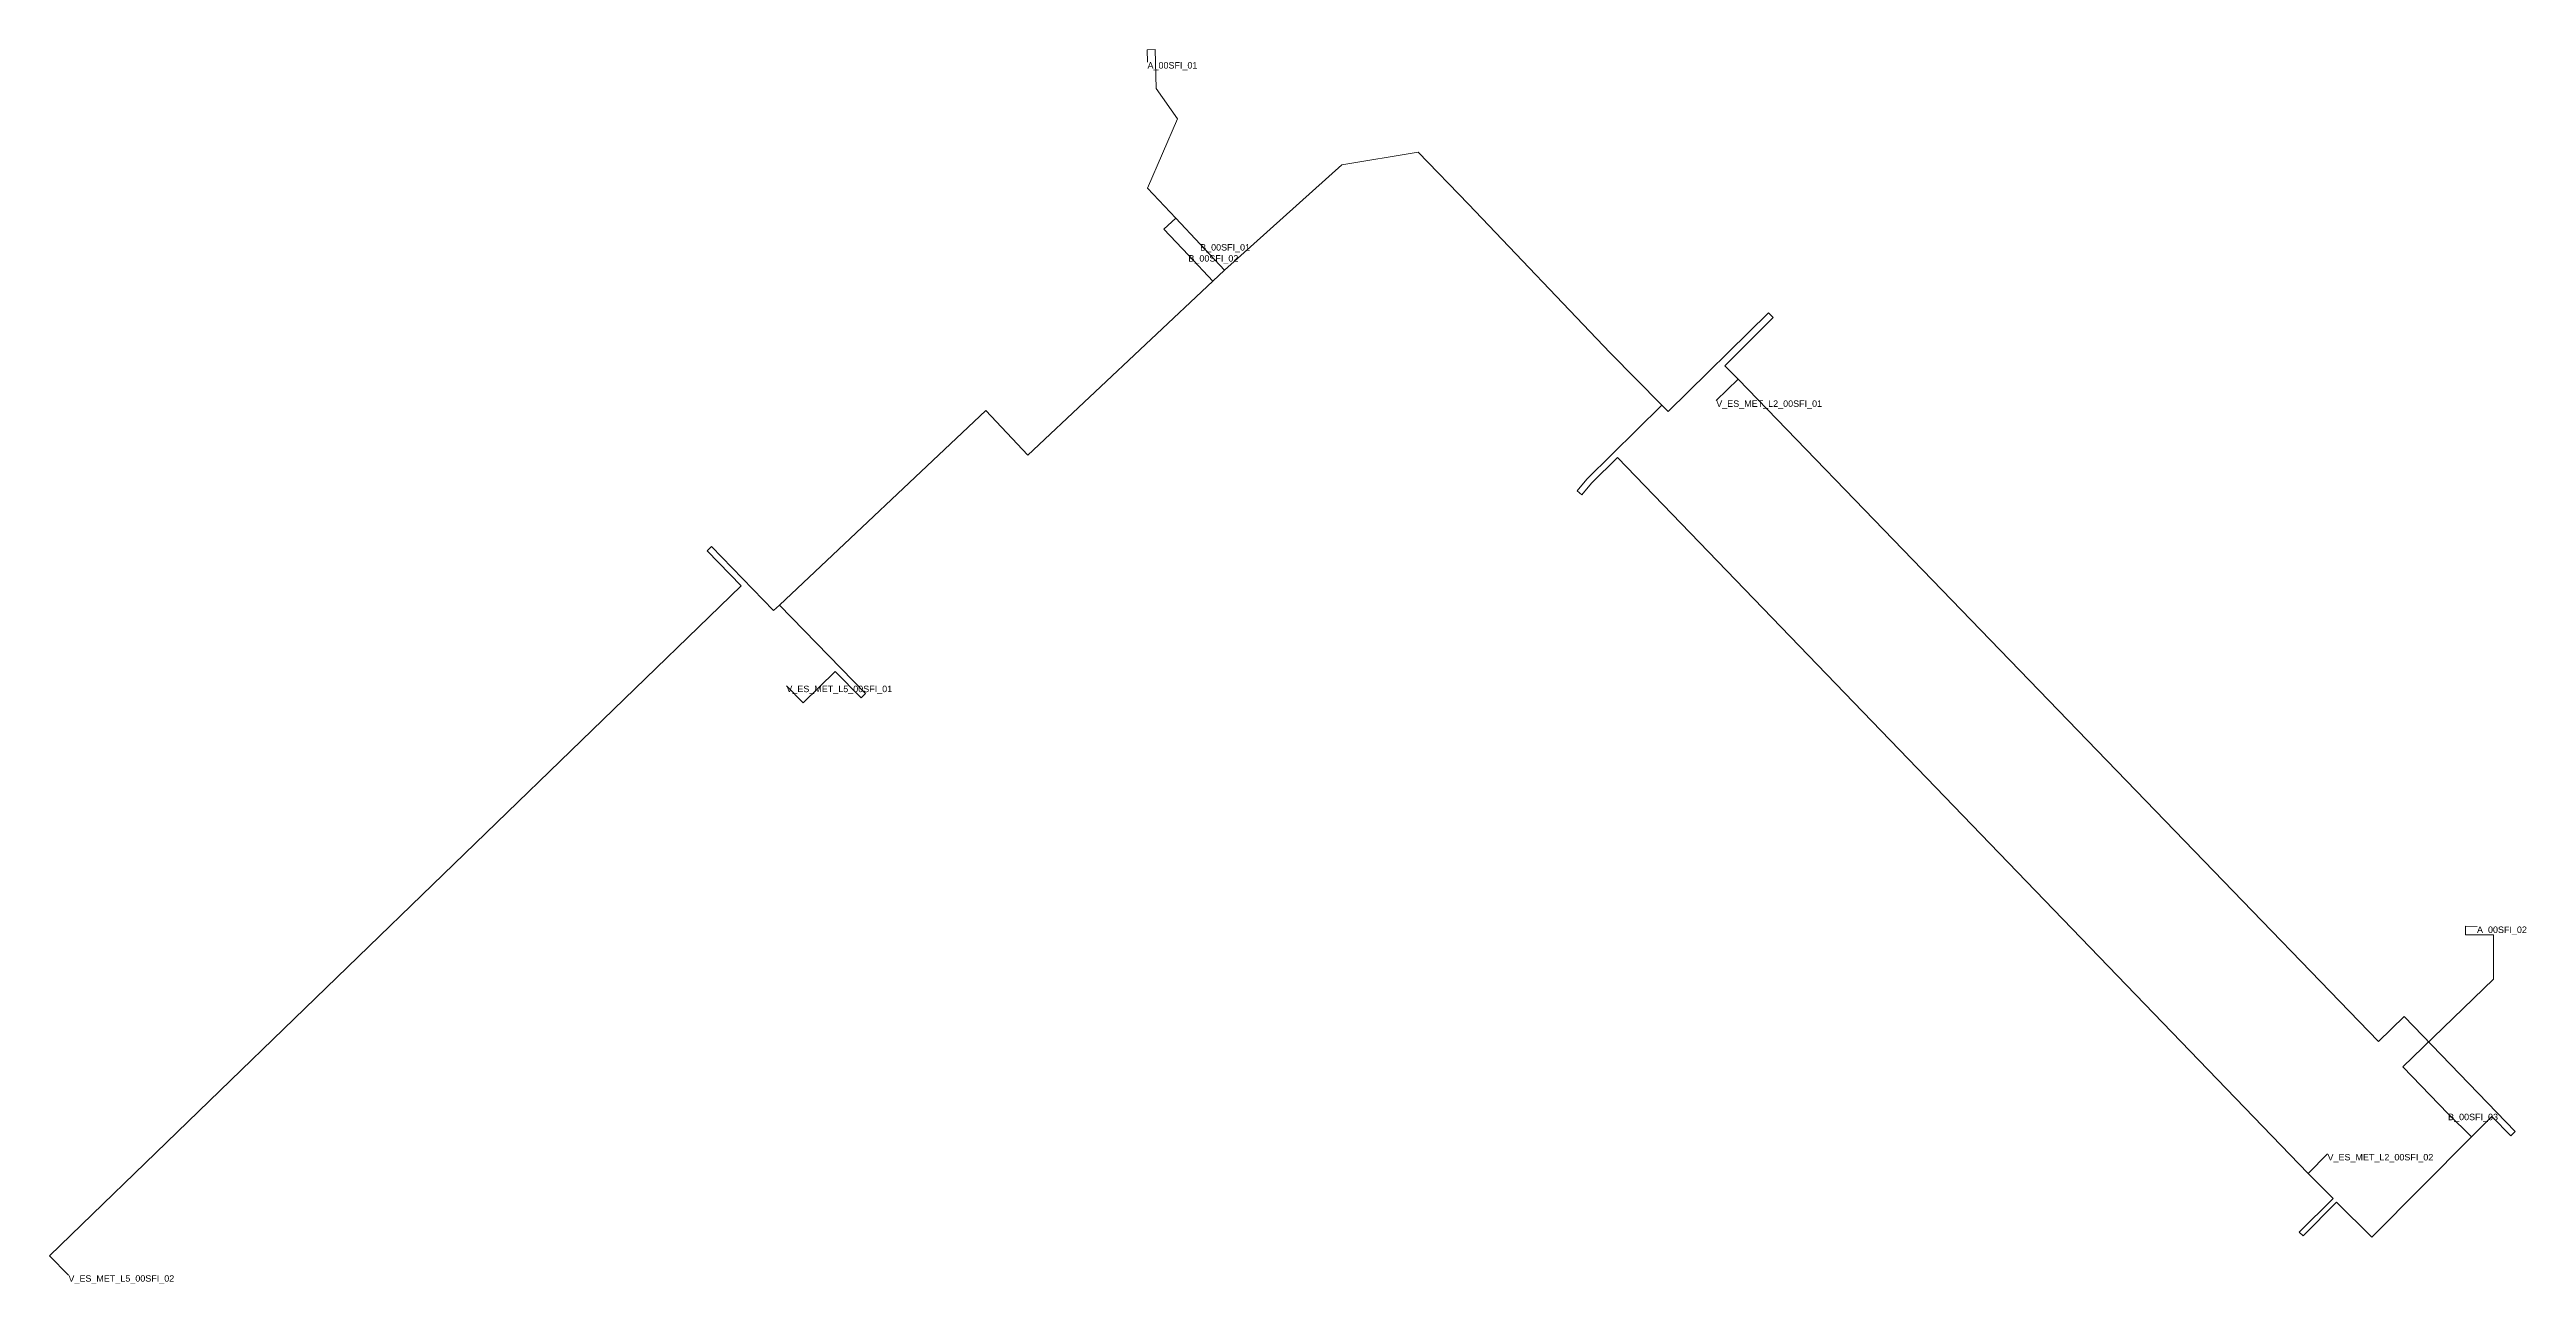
# Model space of a CAD drawing. Header units: metres. Extents: x 430896 to 431089, y 4583894 to 4583990.
import ezdxf

# ---------------------------------------------------------------- set-up
doc = ezdxf.new("R2010")
doc.units = ezdxf.units.M
doc.header["$MEASUREMENT"] = 0
for name, color, linetype, lineweight, true_color in [('01_A_AccesTren_t', 40, 'Continuous', 0, 0xffd600), ('01_C_AccesExt_t', 251, 'Continuous', 0, 0x646464), ('01_I_Ascensor_l', 251, 'Continuous', 0, 0x646464), ('01_I_BarreraTarifaria_t', 251, 'Continuous', 0, 0x646464), ('01_I_Horitzontal_l', 251, 'Continuous', 0, 0x646464), ('01_I_HoritzontalSUnic_l', 251, 'Continuous', 0, 0x646464), ('01_I_Rampa_l', 251, 'Continuous', 0, 0x646464)]:
    doc.layers.add(name, color=color, linetype=linetype, lineweight=lineweight, true_color=true_color)
doc.styles.add('Style-Arial', font='arial.ttf')

msp = doc.modelspace()

# ---------------------------------------------------------------- linework, layer by layer
at = {"layer": '01_I_Ascensor_l'}
for p, q in [((430982.368001, 4583990.215073, -10), (430981.743248, 4583990.195691)), ((431030.44352, 4583969.363336, -30), (431030.081474, 4583969.726641, -10)), ((431015.574109, 4583955.552758, -30), (431015.214384, 4583955.847084, -10)), ((430947.858678, 4583951.532326, -10), (430947.50677, 4583951.191206, -20)), ((430959.848678, 4583940.091497, -10), (430959.490864, 4583939.742184, -20)), ((431084.315823, 4583921.957469), (431084.315823, 4583921.293432, -20)), ((431088.186491, 4583905.986635, -30), (431087.85577, 4583905.653573, -20)), ((431071.679033, 4583897.85964, -20), (431071.389026, 4583898.147609, -30))]:
    msp.add_line(p, q, dxfattribs=at)
at = {"layer": '01_I_Horitzontal_l'}
for p, q in [((430981.743248, 4583990.195691), (430981.777893, 4583989.232202)), ((430987.771497, 4583973.044974, -10), (430986.861265, 4583972.187698, -10)), ((431021.804594, 4583962.522572, -10), (431017.770303, 4583966.614401, -10)), ((431027.741371, 4583964.550028, -30), (431026.02559, 4583962.896353, -30)), ((430959.848678, 4583940.091497, -10), (430953.148772, 4583946.964285, -10)), ((431085.212784, 4583921.943143), (431084.315823, 4583921.957469)), ((431084.781304, 4583905.56023, -20), (431082.963646, 4583907.365115, -20)), ((431072.067009, 4583902.712898, -30), (431073.582223, 4583904.233452, -30))]:
    msp.add_line(p, q, dxfattribs=at)
at = {"layer": '01_I_Horitzontal_l', "flags": 128}
for points, elevation in [([(430982.368001, 4583990.215073), (430982.462108, 4583987.181677), (430984.110373, 4583984.821224), (430981.766681, 4583979.420715), (430983.96922, 4583977.082122)], -10), ([(431006.754514, 4583978.182612), (431002.83571, 4583982.235775), (430996.89514, 4583981.245232), (430987.771497, 4583973.044974)], -10), ([(430986.861265, 4583972.187698), (430972.476961, 4583958.640237), (430969.196364, 4583962.123481), (430953.148772, 4583946.964285)], -10), ([(431030.081474, 4583969.726641), (431022.282757, 4583962.037589), (431021.804594, 4583962.522572)], -10), ([(431030.44352, 4583969.363336), (431026.697323, 4583965.585269), (431027.741371, 4583964.550028)], -30), ([(431088.186491, 4583905.986635), (431079.553023, 4583914.926454), (431077.540962, 4583912.983342), (431027.741371, 4583964.550028)], -30), ([(431015.214384, 4583955.847084), (431015.967559, 4583956.767617), (431021.804594, 4583962.522572)], -10), ([(431072.067009, 4583902.712898), (431018.336434, 4583958.451709), (431016.316792, 4583956.460467), (431015.574109, 4583955.552758)], -30), ([(430947.50677, 4583951.191206), (430950.15341, 4583948.460866), (430896.355098, 4583896.311764), (430897.826451, 4583894.79691)], -20), ([(430947.858678, 4583951.532326), (430952.691486, 4583946.532314), (430953.148772, 4583946.964285)], -10), ([(430959.490864, 4583939.742184), (430957.478023, 4583941.801131), (430954.979391, 4583939.358148), (430953.681289, 4583940.686647)], -20), ([(431084.315823, 4583921.293432), (431086.502161, 4583921.293432), (431086.502161, 4583917.834552), (431079.438344, 4583911.018633), (431082.963646, 4583907.365115)], -20), ([(431084.781304, 4583905.56023), (431077.041441, 4583897.765593), (431074.294307, 4583900.493422), (431071.679033, 4583897.85964)], -20), ([(431087.85577, 4583905.653573), (431086.354367, 4583907.144426), (431084.781304, 4583905.56023)], -20), ([(431071.389026, 4583898.147609), (431074.009455, 4583900.777274), (431072.067009, 4583902.712898)], -30)]:
    msp.add_lwpolyline(points, dxfattribs=dict(at, elevation=elevation))
at = {"layer": '01_I_HoritzontalSUnic_l'}
for p, q in [((430983.96922, 4583977.082122, -10), (430985.870358, 4583975.063548, -10)), ((430985.870358, 4583975.063548, -10), (430987.771497, 4583973.044974, -10)), ((430986.861265, 4583972.187698, -10), (430984.960127, 4583974.206272, -10))]:
    msp.add_line(p, q, dxfattribs=at)
at = {"layer": '01_I_HoritzontalSUnic_l', "elevation": -10, "flags": 128}
msp.add_lwpolyline([(430984.960127, 4583974.206272), (430983.058989, 4583976.224846), (430983.96922, 4583977.082122)], dxfattribs=at)
at = {"layer": '01_I_Rampa_l'}
msp.add_line((431017.770303, 4583966.614401, -10), (431006.754514, 4583978.182612, -10), dxfattribs=at)

# ---------------------------------------------------------------- texts
at = {"layer": '01_A_AccesTren_t', "char_height": 0.5, "attachment_point": 1, "line_spacing_factor": 1.2, "style": 'Style-Arial'}
for s, insert in [('V_ES_MET_L2_00SFI_01', (431026.02559, 4583962.896353, -30)), ('V_ES_MET_L5_00SFI_01', (430953.681289, 4583940.686647, -20)), ('V_ES_MET_L2_00SFI_02', (431073.582223, 4583904.233452, -30)), ('V_ES_MET_L5_00SFI_02', (430897.826451, 4583894.79691, -20))]:
    msp.add_mtext(s, dxfattribs=dict(at, insert=insert))
at = {"layer": '01_C_AccesExt_t', "char_height": 0.5, "attachment_point": 1, "line_spacing_factor": 1.2, "style": 'Style-Arial'}
for s, insert in [('A_00SFI_01', (430981.777893, 4583989.232202)), ('A_00SFI_02', (431085.212784, 4583921.943143))]:
    msp.add_mtext(s, dxfattribs=dict(at, insert=insert))
at = {"layer": '01_I_BarreraTarifaria_t', "char_height": 0.5, "attachment_point": 1, "line_spacing_factor": 1.2, "style": 'Style-Arial'}
for s, insert in [('B_00SFI_01', (430985.870358, 4583975.063548, -10)), ('B_00SFI_02', (430984.960127, 4583974.206272, -10)), ('B_00SFI_03', (431082.963646, 4583907.365115, -20))]:
    msp.add_mtext(s, dxfattribs=dict(at, insert=insert))

doc.saveas('drawing.dxf')
